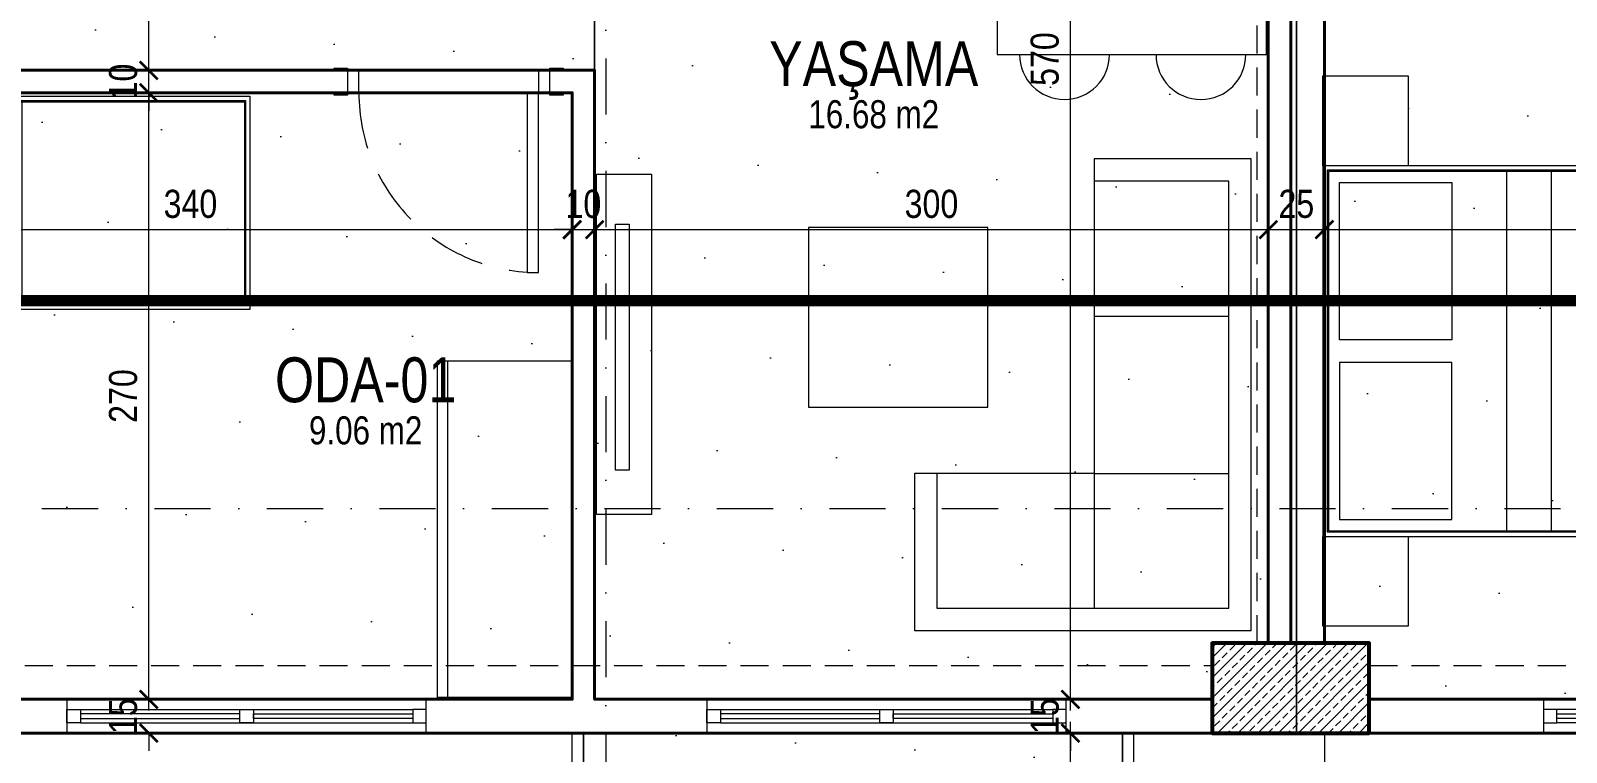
# Model space of a CAD drawing. Header units: centimetres. Extents: x 6300 to 11550, y 0 to 5300.
# Drawn here: x 9094 to 9778, y 1478 to 1799 of the extents above; entities that cross this region are included whole.
import ezdxf
from ezdxf.enums import TextEntityAlignment as Align
from ezdxf.xclip import XClip

# ---------------------------------------------------------------- set-up
doc = ezdxf.new("R2010")
doc.units = ezdxf.units.CM
doc.header["$LTSCALE"] = 100
doc.header["$XCLIPFRAME"] = 0
for name, pattern in [('D BLOK_AKS_NK$0$DASHDOT2', [0.5, 0.25, -0.125, 0, -0.125]), ('D BLOK_KESİT ÇİZGİSİ$0$DASHDOT', [1, 0.5, -0.25, 0, -0.25]), ('D BLOK_STA_NK$0$HIDDEN2', [0.1875, 0.125, -0.0625]), ('xref_2+1_A3_PLAN$0$HIDDEN', [0.375, 0.25, -0.125])]:
    doc.linetypes.add(name, pattern=pattern)
for name, color, linetype, lineweight in [('D BLOK_AKS_NK$0$MYD - AKS', 8, 'D BLOK_AKS_NK$0$DASHDOT2', 15), ('D BLOK_KESİT ÇİZGİSİ$0$MYD - TEXT-KESIT', 3, 'D BLOK_KESİT ÇİZGİSİ$0$DASHDOT', 18), ('D BLOK_STA_NK$0$MYD - B-H', 37, 'Continuous', 20), ('D BLOK_STA_NK$0$MYD - BA', 6, 'Continuous', 53), ('D BLOK_STA_NK$0$MYD - IZ-1', 8, 'D BLOK_STA_NK$0$HIDDEN2', 20), ('D BLOK_STA_NK$0$MYD - WIPEOUT', 241, 'Continuous', 0), ('D BLOK_ZK$0$MYD - DIM-IC', 10, 'Continuous', 20), ('xref_1+1_B_PLAN$0$MYD - CAM', 3, 'Continuous', 5), ('xref_1+1_B_PLAN$0$MYD - CAM-PER', 8, 'Continuous', 15), ('xref_1+1_B_PLAN$0$MYD - DUVAR', 4, 'Continuous', 40), ('xref_1+1_B_PLAN$0$SAA_TEFRİS', 254, 'Continuous', 5), ('xref_2+1_A3_PLAN$0$MYD - CAM', 3, 'Continuous', 5), ('xref_2+1_A3_PLAN$0$MYD - CAM-PER', 8, 'Continuous', 15), ('xref_2+1_A3_PLAN$0$MYD - DUVAR', 4, 'Continuous', 40), ('xref_2+1_A3_PLAN$0$MYD - GOR-ARKA', 8, 'Continuous', 9), ('xref_2+1_A3_PLAN$0$MYD - GOR-INCE', 5, 'Continuous', 15), ('xref_2+1_A3_PLAN$0$MYD - KAPI', 2, 'Continuous', 20), ('xref_2+1_A3_PLAN$0$SAA_TEFRİS', 252, 'Continuous', 5), ('xref_2+1_A3_PLAN$0$xref_2+1_A3_PLAN$0$MYD - DUVAR', 4, 'Continuous', 40), ('xref_2+1_A3_TEXT$0$MYD - TEXT', 7, 'Continuous', 20), ('xref_2+1_A3_TEXT$0$MYD - TEXT-M2', 1, 'Continuous', 20)]:
    doc.layers.add(name, color=color, linetype=linetype, lineweight=lineweight)
for name, color, linetype, lineweight, plot in [('xref_1+1_B_PLAN$0$MYD - ALAN-BRUT', 190, 'Continuous', 9, False), ('xref_1+1_B_TEXT$0$MYD - ALAN-BRUT', 190, 'Continuous', 9, False), ('xref_1+1_B_TEXT$0$MYD - ALAN-NET', 30, 'Continuous', 9, False), ('xref_2+1_A3_TEXT$0$MYD - ALAN-BRUT', 190, 'Continuous', 9, False), ('xref_2+1_A3_TEXT$0$MYD - ALAN-NET', 30, 'Continuous', 9, False)]:
    doc.layers.add(name, color=color, linetype=linetype, lineweight=lineweight, plot=plot)
doc.styles.add('D BLOK_KESİT ÇİZGİSİ$0$MYD_4.00mm', font='ARIALN.TTF', dxfattribs={"height": 40})
doc.styles.add('D BLOK_ZK$0$MYD_1.25mm', font='ARIALN.TTF', dxfattribs={"height": 12.5})
doc.styles.add('xref_2+1_A3_TEXT$0$0ZG_2.50mm_B', font='arial.ttf', dxfattribs={"width": 0.8, "height": 25})
doc.styles.add('xref_2+1_A3_TEXT$0$0ZG_4.00mm_B', font='arial.ttf', dxfattribs={"width": 0.8, "height": 40})
doc.styles.add('xref_2+1_A3_TEXT$0$Standard', font='arial.ttf')
doc.dimstyles.new('D BLOK_ZK$0$MYD_DIM050', dxfattribs={"dimscale": 0, "dimtxt": 12.5, "dimasz": 8, "dimexe": 5, "dimexo": 0, "dimgap": 5, "dimtad": 1, "dimdec": 1, "dimrnd": 0.5, "dimzin": 12, "dimdsep": 46, "dimtxsty": 'D BLOK_ZK$0$MYD_1.25mm', "dimblk": 'D BLOK_ZK$0$_ARCHTICK', "dimcen": 0.09, "dimdle": 5, "dimclrd": 256, "dimclre": 256, "dimclrt": 256, "dimadec": 0, "dimazin": 0, "dimtfac": 1, "dimtdec": 1, "dimtix": 1, "dimtofl": 0, "dimtmove": 2, "dimatfit": 1, "dimldrblk": 'D BLOK_ZK$0$_ARCHTICK', "dimfxl": 30, "dimfxlon": 1, "dimtolj": 1, "dimtzin": 0, "dimlwd": -1, "dimlwe": -1, "dimarcsym": 0})

# ---------------------------------------------------------------- blocks, each defined once
blk = doc.blocks.new('xref_1+1_B_TEXT')
at = {"layer": 'xref_1+1_B_TEXT$0$MYD - ALAN-NET'}
h = blk.add_hatch(dxfattribs=at)
h.set_pattern_fill('DOTS', color=1, scale=30, angle=60)
h.paths.add_polyline_path([(3442.28, 390.61), (3692.28, 390.61), (3692.28, 295.61), (3442.28, 295.61)])
h.paths.add_polyline_path([(3077.28, 330.61), (3097.28, 330.61), (3097.28, 305.61), (3412.28, 305.61), (3412.28, 420.61), (3432.28, 420.61), (3432.28, 600.61), (3357.28, 600.61), (3357.28, 675.61), (3247.28, 675.61), (3247.28, 615.61), (3077.28, 615.61)])
h.paths.add_polyline_path([(3442.28, 405.61), (3717.28, 405.61), (3717.28, 450.61), (3742.28, 450.61), (3742.28, 930.61), (3717.28, 930.61), (3717.28, 933.11), (3467.28, 933.11), (3467.28, 908.11), (3442.28, 908.11)])
h.paths.add_polyline_path([(3247.28, 875.61), (3412.28, 875.61), (3412.28, 860.61), (3432.28, 860.61), (3432.28, 790.61), (3442.28, 790.61), (3442.28, 685.61), (3247.28, 685.61)])
h.paths.add_polyline_path([(3137.28, 795.61), (3137.28, 875.61), (3237.28, 875.61), (3237.28, 625.61), (3077.28, 625.61), (3077.28, 795.61)])
h.paths.add_polyline_path([(3367.28, 679.86), (3432.28, 679.86), (3432.28, 610.61), (3367.28, 610.61)])
at = {"layer": 'xref_1+1_B_TEXT$0$MYD - ALAN-BRUT'}
blk.add_lwpolyline([(3697.28, 290.61), (3064.78, 290.61), (3064.78, 805.61), (3127.28, 805.61), (3127.28, 890.61), (3412.28, 890.61), (3412.28, 918.11), (3457.28, 918.11), (3457.28, 960.61), (3757.28, 960.61), (3757.28, 390.61), (3697.28, 390.61)], close=True, dxfattribs=at)
at = {"layer": 'xref_1+1_B_TEXT$0$MYD - ALAN-NET'}
blk.add_lwpolyline([(3077.28, 330.61), (3097.28, 330.61), (3097.28, 305.61), (3412.28, 305.61), (3412.28, 420.61), (3432.28, 420.61), (3432.28, 600.61), (3357.28, 600.61), (3357.28, 675.61), (3247.28, 675.61), (3247.28, 615.61), (3077.28, 615.61)], close=True, dxfattribs=at)
blk = doc.blocks.new('xref_1+1_B_PLAN$0$Pencere - 160x20')
at = {"layer": 'xref_1+1_B_PLAN$0$MYD - CAM'}
for points in [[(6, -10.5), (6, -4.5), (0, -4.5), (0, -10.5), (6, -10.5)], [(83, -10.5), (83, -4.5), (77, -4.5), (77, -10.5), (83, -10.5)], [(154, -10.5), (154, -4.5), (160, -4.5), (160, -10.5), (154, -10.5)]]:
    blk.add_lwpolyline(points, dxfattribs=at)
for points in [[(6, -8.5), (6, -6.5), (77, -6.5), (77, -8.5)], [(154, -8.5), (154, -6.5), (83, -6.5), (83, -8.5)]]:
    blk.add_lwpolyline(points, close=True, dxfattribs=at)
at = {"layer": 'xref_1+1_B_PLAN$0$MYD - CAM-PER'}
blk.add_lwpolyline([(0, 0), (160, 0), (160, -15), (0, -15)], close=True, dxfattribs=at)
for points in [[(6, -4.5), (154, -4.5)], [(6, -10.5), (154, -10.5)]]:
    blk.add_lwpolyline(points, dxfattribs=at)
blk = doc.blocks.new('xref_1+1_B_PLAN$0$yatak 160x200')
at = {"layer": 'xref_1+1_B_PLAN$0$SAA_TEFRİS', "elevation": 0}
for points in [[(72993.6, -55381.27), (72993.6, -55546.27), (73198.6, -55546.27), (73198.6, -55381.27)], [(72995.6, -55383.27), (72995.6, -55544.27), (73196.6, -55544.27), (73196.6, -55383.27)], [(72996.1, -55383.77), (72996.1, -55543.77), (73196.1, -55543.77), (73196.1, -55383.77)], [(73141.1, -55458.77), (73191.1, -55458.77), (73191.1, -55388.77), (73141.1, -55388.77)], [(73141.1, -55468.77), (73191.1, -55468.77), (73191.1, -55538.77), (73141.1, -55538.77)]]:
    blk.add_lwpolyline(points, close=True, dxfattribs=at)
for points in [[(73096.65, -55383.77), (73096.65, -55543.77)], [(73116.65, -55383.77), (73116.65, -55543.77)]]:
    blk.add_lwpolyline(points, dxfattribs=at)
blk = doc.blocks.new('xref_1+1_B_PLAN')
at = {"layer": 'xref_1+1_B_PLAN$0$MYD - ALAN-BRUT'}
blk.add_lwpolyline([(437.28, 946.29), (497.28, 946.29), (497.28, 1046.29), (1132.28, 1046.29), (1132.28, 446.29), (767.28, 446.29), (767.28, 363.79), (437.28, 363.79)], close=True, dxfattribs=at)
at = {"layer": 'xref_1+1_B_PLAN$0$MYD - DUVAR'}
for points in [[(1132.28, 446.29), (767.28, 446.29), (767.28, 363.79), (437.28, 363.79), (437.28, 946.29), (752.28, 946.29), (752.28, 1046.29), (1132.28, 1046.29)], [(947.28, 721.29), (1117.28, 721.29), (1117.28, 1031.29), (762.28, 1031.29), (762.28, 736.29), (837.28, 736.29), (837.28, 661.29), (947.28, 661.29)]]:
    blk.add_lwpolyline(points, close=True, dxfattribs=at)
at = {"layer": 'xref_1+1_B_PLAN$0$SAA_TEFRİS'}
for points in [[(1118.03, 998.79), (1118.03, 958.79), (1080.03, 958.79), (1080.03, 998.79)], [(1118.03, 793.79), (1118.03, 753.79), (1080.03, 753.79), (1080.03, 793.79)]]:
    blk.add_lwpolyline(points, close=True, dxfattribs=at)
at = {"layer": 'xref_1+1_B_PLAN$0$MYD - CAM', "xscale": -1, "rotation": 180}
blk.add_blockref('xref_1+1_B_PLAN$0$Pencere - 160x20', (859.78, 1031.29), dxfattribs=at)
at = {"layer": 'xref_1+1_B_PLAN$0$SAA_TEFRİS'}
blk.add_blockref('xref_1+1_B_PLAN$0$yatak 160x200', (-72080.56, 56340.06, 0), dxfattribs=at)
blk = doc.blocks.new('xref_2+1_A3_TEXT$0$TAG_MAHAL_01')
at = {"style": 'xref_2+1_A3_TEXT$0$Standard', "width": 0.65, "flags": 1}
blk.add_attdef('M2', text='', height=20, dxfattribs=at).set_placement((0, 0), align=Align.MIDDLE_RIGHT)
at = {"layer": 'xref_2+1_A3_TEXT$0$MYD - TEXT', "style": 'xref_2+1_A3_TEXT$0$0ZG_4.00mm_B', "width": 0.8}
blk.add_attdef('MAHAL_ADI', text='', height=40, dxfattribs=at).set_placement((0, -32.5), align=Align.MIDDLE_CENTER)
at = {"layer": 'xref_2+1_A3_TEXT$0$MYD - TEXT-M2', "style": 'xref_2+1_A3_TEXT$0$0ZG_2.50mm_B', "width": 0.8}
blk.add_attdef('MAHAL_M2', text='', height=25, dxfattribs=at).set_placement((0, -77.5), align=Align.MIDDLE_CENTER)
blk = doc.blocks.new('xref_2+1_A3_TEXT')
at = {"layer": 'xref_2+1_A3_TEXT$0$MYD - ALAN-NET'}
h = blk.add_hatch(dxfattribs=at)
h.set_pattern_fill('DOTS', color=1, scale=30, angle=60)
h.paths.add_polyline_path([(258.31, 1034.29), (473.31, 1034.29), (473.31, 854.29), (533.31, 854.29), (533.31, 494.29), (513.31, 494.29), (513.31, 464.29), (258.31, 464.29)])
h.paths.add_polyline_path([(753.31, 1009.29), (718.31, 1009.29), (718.31, 1034.29), (578.31, 1034.29), (578.31, 954.29), (483.31, 954.29), (483.31, 864.29), (753.31, 864.29)])
h.paths.add_polyline_path([(768.31, 1009.29), (803.31, 1009.29), (803.31, 1034.29), (893.31, 1034.29), (893.31, 854.29), (768.31, 854.29)])
h.paths.add_polyline_path([(893.31, 1034.29), (924.06, 1034.29), (924.06, 955.04), (932.56, 955.04), (932.56, 1034.29), (1148.31, 1034.29), (1148.31, 974.29), (1173.31, 974.29), (1173.31, 964.29), (1193.31, 964.29), (1193.31, 489.29), (1168.31, 489.29), (1168.31, 464.29), (893.31, 464.29)])
h.paths.add_polyline_path([(543.31, 854.29), (893.31, 854.29), (893.31, 744.29), (543.31, 744.29)])
h.paths.add_polyline_path([(543.31, 734.29), (543.31, 494.29), (583.31, 494.29), (583.31, 464.29), (883.31, 464.29), (883.31, 734.29)])
h.paths.add_polyline_path([(888.31, 449.29), (1128.31, 449.29), (1128.31, 374.29), (888.31, 374.29)])
at = {"layer": 'xref_2+1_A3_TEXT$0$MYD - ALAN-BRUT'}
blk.add_lwpolyline([(243.31, 1049.29), (483.31, 1049.29), (483.31, 964.29), (533.31, 964.29), (533.31, 1049.29), (728.31, 1049.29), (728.31, 1019.29), (793.31, 1019.29), (793.31, 1049.29), (1158.31, 1049.29), (1158.31, 984.29), (1205.81, 984.29), (1205.81, 449.29), (1133.31, 449.29), (1133.31, 369.29), (883.31, 369.29), (883.31, 449.29), (243.31, 449.29)], close=True, dxfattribs=at)
at = {"layer": 'xref_2+1_A3_TEXT$0$MYD - ALAN-NET'}
for points in [[(893.31, 1034.29), (924.06, 1034.29), (924.06, 955.04), (932.56, 955.04), (932.56, 1034.29), (1148.31, 1034.29), (1148.31, 974.29), (1173.31, 974.29), (1173.31, 964.29), (1193.31, 964.29), (1193.31, 489.29), (1168.31, 489.29), (1168.31, 464.29), (893.31, 464.29)], [(543.31, 854.29), (893.31, 854.29), (893.31, 744.29), (543.31, 744.29)], [(543.31, 734.29), (543.31, 494.29), (583.31, 494.29), (583.31, 464.29), (883.31, 464.29), (883.31, 734.29)], [(888.31, 449.29), (1128.31, 449.29), (1128.31, 374.29), (888.31, 374.29)]]:
    blk.add_lwpolyline(points, close=True, dxfattribs=at)
ref = blk.add_blockref('xref_2+1_A3_TEXT$0$TAG_MAHAL_01', (1017.6, 763.49), dxfattribs=dict(xscale=0.5, yscale=0.5, zscale=0.5))
ref.add_attrib('MAHAL_ADI', 'YAŞAMA', dxfattribs={"layer": 'xref_2+1_A3_TEXT$0$MYD - TEXT', "height": 20, "style": 'xref_2+1_A3_TEXT$0$0ZG_4.00mm_B', "width": 0.8}).set_placement((1017.6, 747.24), align=Align.MIDDLE_CENTER)
ref.add_attrib('MAHAL_M2', '16.68 m2', dxfattribs={"layer": 'xref_2+1_A3_TEXT$0$MYD - TEXT-M2', "height": 12.5, "style": 'xref_2+1_A3_TEXT$0$0ZG_2.50mm_B', "width": 0.8}).set_placement((1017.6, 724.74), align=Align.MIDDLE_CENTER)
ref = blk.add_blockref('xref_2+1_A3_TEXT$0$TAG_MAHAL_01', (791.32, 622.76), dxfattribs=dict(xscale=0.5, yscale=0.5, zscale=0.5))
ref.add_attrib('MAHAL_ADI', 'ODA-01', dxfattribs={"layer": 'xref_2+1_A3_TEXT$0$MYD - TEXT', "height": 20, "style": 'xref_2+1_A3_TEXT$0$0ZG_4.00mm_B', "width": 0.8}).set_placement((791.32, 606.51), align=Align.MIDDLE_CENTER)
ref.add_attrib('MAHAL_M2', '9.06 m2', dxfattribs={"layer": 'xref_2+1_A3_TEXT$0$MYD - TEXT-M2', "height": 12.5, "style": 'xref_2+1_A3_TEXT$0$0ZG_2.50mm_B', "width": 0.8}).set_placement((791.32, 584.01), align=Align.MIDDLE_CENTER)
blk = doc.blocks.new('xref_2+1_A3_PLAN$0$KAPI - 090')
at = {"layer": 'xref_2+1_A3_PLAN$0$MYD - KAPI', "ltscale": 2}
for points in [[(10, 80), (5, 80), (5, 0), (10, 0), (10, 80)], [(0, 0), (5, 0)], [(85, 0), (90, 0)]]:
    blk.add_lwpolyline(points, dxfattribs=at)
at = {"layer": 'xref_2+1_A3_PLAN$0$MYD - KAPI', "linetype": 'xref_2+1_A3_PLAN$0$HIDDEN'}
blk.add_lwpolyline([(85, 0, 0.396012), (10, 79.84)], format="xyb", dxfattribs=at)
blk = doc.blocks.new('*U478')
at = {"layer": 'xref_2+1_A3_PLAN$0$MYD - GOR-ARKA'}
blk.add_lwpolyline([(5, 0), (-75, 0), (-75, -10), (5, -10)], close=True, dxfattribs=at)
at = {"layer": 'xref_2+1_A3_PLAN$0$MYD - KAPI'}
for points in [[(-80, -11), (-80, 1), (-86, 1), (-86, 0), (-75, 0), (-75, -10), (-86, -10), (-86, -11)], [(5, -10), (5, 0), (16, 0), (16, 1), (16, 1), (10, 1), (10, -11), (16, -11), (16, -10)]]:
    blk.add_lwpolyline(points, close=True, dxfattribs=at)
at = {"layer": 'xref_2+1_A3_PLAN$0$MYD - KAPI', "xscale": -1, "rotation": 1.636399016291535e-07}
blk.add_blockref('xref_2+1_A3_PLAN$0$KAPI - 090', (10, 0), dxfattribs=at)
blk = doc.blocks.new('xref_2+1_A3_PLAN$0$Pencere - 160x20')
at = {"layer": 'xref_2+1_A3_PLAN$0$MYD - CAM'}
for points in [[(6, -10.5), (6, -4.5), (0, -4.5), (0, -10.5), (6, -10.5)], [(83, -10.5), (83, -4.5), (77, -4.5), (77, -10.5), (83, -10.5)], [(154, -10.5), (154, -4.5), (160, -4.5), (160, -10.5), (154, -10.5)]]:
    blk.add_lwpolyline(points, dxfattribs=at)
for points in [[(6, -8.5), (6, -6.5), (77, -6.5), (77, -8.5)], [(154, -8.5), (154, -6.5), (83, -6.5), (83, -8.5)]]:
    blk.add_lwpolyline(points, close=True, dxfattribs=at)
at = {"layer": 'xref_2+1_A3_PLAN$0$MYD - CAM-PER'}
blk.add_lwpolyline([(0, 0), (160, 0), (160, -15), (0, -15)], close=True, dxfattribs=at)
for points in [[(6, -4.5), (154, -4.5)], [(6, -10.5), (154, -10.5)]]:
    blk.add_lwpolyline(points, dxfattribs=at)
blk = doc.blocks.new('xref_2+1_A3_PLAN$0$YATAK_90X190')
at = {"layer": 'xref_2+1_A3_PLAN$0$SAA_TEFRİS', "elevation": 0}
for points in [[(72351.6, -55465.77), (72446.6, -55465.77), (72446.6, -55270.77), (72351.6, -55270.77)], [(72353.6, -55463.77), (72444.6, -55463.77), (72444.6, -55272.77), (72353.6, -55272.77)], [(72354.1, -55463.27), (72444.1, -55463.27), (72444.1, -55273.27), (72354.1, -55273.27)], [(72364.1, -55451.77), (72434.1, -55451.77), (72434.1, -55401.77), (72364.1, -55401.77)]]:
    blk.add_lwpolyline(points, close=True, dxfattribs=at)
for points in [[(72354.1, -55372.27), (72444.1, -55372.27)], [(72354.1, -55392.27), (72444.1, -55392.27)]]:
    blk.add_lwpolyline(points, dxfattribs=at)
blk = doc.blocks.new('xref_2+1_A3_PLAN')
at = {"layer": 'xref_2+1_A3_PLAN$0$MYD - DUVAR'}
for points in [[(728.31, 1049.29), (243.31, 1049.29), (243.31, 449.29), (1218.31, 449.29), (1218.31, 1049.29), (793.31, 1049.29), (793.31, 1019.29), (728.31, 1019.29)], [(543.31, 464.29), (883.31, 464.29), (883.31, 734.29), (543.31, 734.29)]]:
    blk.add_lwpolyline(points, close=True, dxfattribs=at)
at = {"layer": 'xref_2+1_A3_PLAN$0$MYD - GOR-INCE'}
blk.add_lwpolyline([(1133.31, 369.29), (883.31, 369.29), (883.31, 449.29), (888.31, 449.29), (888.31, 374.29), (1128.31, 374.29), (1128.31, 449.29), (1133.31, 449.29)], close=True, dxfattribs=at)
at = {"layer": 'xref_2+1_A3_PLAN$0$SAA_TEFRİS'}
for p, q in [((1115.73, 634.88), (1175.73, 634.88)), ((1115.73, 564.88), (1175.73, 564.88)), ((1115.73, 564.88), (1115.73, 504.88))]:
    blk.add_line(p, q, dxfattribs=at)
for points in [[(1072.56, 821.29), (1072.56, 751.29), (1192.56, 751.29), (1192.56, 821.29)], [(894.06, 697.99), (918.61, 697.99), (918.61, 546.56), (894.06, 546.56)], [(908.61, 566.32), (902.65, 566.32), (902.65, 675.75), (908.61, 675.75)], [(1068.47, 674.3), (988.47, 674.3), (988.47, 594.3), (1068.47, 594.3)], [(883.31, 465.04), (823.31, 465.04), (823.31, 615.04), (883.31, 615.04)], [(823.31, 615.04), (827.79, 615.04), (827.79, 465.04), (823.31, 465.04)]]:
    blk.add_lwpolyline(points, close=True, dxfattribs=at)
for points in [[(1035.73, 494.88), (1185.73, 494.88), (1185.73, 704.88), (1115.73, 704.88), (1115.73, 564.88), (1035.73, 564.88), (1035.73, 494.88)], [(1045.73, 564.88), (1045.73, 504.88), (1175.73, 504.88), (1175.73, 694.88), (1115.73, 694.88)]]:
    blk.add_lwpolyline(points, dxfattribs=at)
for centre in [(1102.56, 751.29), (1163.31, 751.29)]:
    blk.add_arc(centre, 20, 180, 0, dxfattribs=at)
at = {"layer": 'xref_2+1_A3_PLAN$0$xref_2+1_A3_PLAN$0$MYD - DUVAR'}
blk.add_lwpolyline([(924.06, 1034.29), (924.06, 955.04), (932.56, 955.04), (932.56, 1034.29), (1148.31, 1034.29), (1148.31, 974.29), (1193.31, 974.29), (1193.31, 464.29), (893.31, 464.29), (893.31, 744.29), (543.31, 744.29), (543.31, 854.29), (768.31, 854.29), (768.31, 1009.29), (803.31, 1009.29), (803.31, 1034.29), (924.06, 1034.29)], dxfattribs=at)
at = {"layer": 'xref_2+1_A3_PLAN$0$MYD - CAM', "xscale": -1, "rotation": 180}
for p in [(658.31, 449.29), (943.31, 449.29)]:
    blk.add_blockref('xref_2+1_A3_PLAN$0$Pencere - 160x20', p, dxfattribs=at)
at = {"layer": 'xref_2+1_A3_PLAN$0$MYD - KAPI', "xscale": -1, "rotation": 180}
blk.add_blockref('*U478', (863.31, 734.29), dxfattribs=at)
at = {"layer": 'xref_2+1_A3_PLAN$0$SAA_TEFRİS', "xscale": -1, "rotation": 269.9999999999998}
blk.add_blockref('xref_2+1_A3_PLAN$0$YATAK_90X190', (56010.58, -71713.8, 0), dxfattribs=at)
blk = doc.blocks.new('D BLOK_STA_NK')
blk.add_wipeout([(3390.11, 1526.42), (3320.11, 1526.42), (3320.11, 1486.42), (3390.11, 1486.42)]).dxf.layer = 'D BLOK_STA_NK$0$MYD - WIPEOUT'
at = {"layer": 'D BLOK_STA_NK$0$MYD - B-H'}
h = blk.add_hatch(dxfattribs=at)
h.set_pattern_fill('ANSI33', color=256)
h.paths.add_polyline_path([(3390.11, 1486.42), (3390.11, 1526.42), (3320.11, 1526.42), (3320.11, 1486.42)])
at = {"layer": 'D BLOK_STA_NK$0$MYD - BA'}
blk.add_lwpolyline([(3390.11, 1486.42), (3390.11, 1526.42), (3320.11, 1526.42), (3320.11, 1486.42)], close=True, dxfattribs=at)
at = {"layer": 'D BLOK_STA_NK$0$MYD - IZ-1', "color": 215, "true_color": 0xa953a0}
for points in [[(3340.11, 1526.42), (3340.11, 2001.42), (3370.11, 2001.42), (3370.11, 1526.42)], [(2735.11, 1516.42), (3320.11, 1516.42), (3320.11, 1486.42), (2735.11, 1486.42)], [(3390.11, 1516.42), (3705.11, 1516.42), (3705.11, 1486.42), (3390.11, 1486.42)]]:
    blk.add_lwpolyline(points, close=True, dxfattribs=at)
blk = doc.blocks.new('D BLOK_AKS_NK')
at = {"layer": 'D BLOK_AKS_NK$0$MYD - AKS'}
for points in [[(3050.11, 3540.24), (3050.11, 942.88)], [(3370.11, 3540.24), (3370.11, 942.88)], [(193.78, 1586.42), (4534.65, 1586.42)], [(193.78, 1486.42), (4534.65, 1486.42)]]:
    blk.add_lwpolyline(points, dxfattribs=at)
blk = doc.blocks.new('*U561')
at = {"layer": 'D BLOK_KESİT ÇİZGİSİ$0$MYD - TEXT-KESIT', "ltscale": 0.4, "const_width": 5}
blk.add_lwpolyline([(0, -4339.09), (0, -4249.09), (70, -4179.24), (0, -4109.09), (0, -330), (70, -260), (0, -190), (0, -100)], dxfattribs=at)
at = {"layer": 'D BLOK_KESİT ÇİZGİSİ$0$MYD - TEXT-KESIT', "color": 3, "style": 'D BLOK_KESİT ÇİZGİSİ$0$MYD_4.00mm'}
for tag, p in [('KESIT_ADI', (0, -50)), ('KESIT_ADI2', (0, -4389.09))]:
    blk.add_attdef(tag, text='', height=40, dxfattribs=at).set_placement(p, align=Align.MIDDLE_CENTER)
blk = doc.blocks.new('D BLOK_KESİT ÇİZGİSİ')
at = {"rotation": 90}
blk.add_blockref('*U561', (127.37, 1678.85), dxfattribs=at)
blk = doc.blocks.new('D BLOK_ZK$0$_ARCHTICK')
at = {"color": 0, "linetype": 'ByBlock', "const_width": 0.15}
blk.add_lwpolyline([(-0.5, -0.5), (0.5, 0.5)], dxfattribs=at)
blk = doc.blocks.new('*D211')
at = {"layer": 'D BLOK_ZK$0$MYD - DIM-IC', "transparency": 16777216}
for p, q in [((2846.53, 1501.42), (2846.53, 1509.42)), ((2846.53, 1501.42), (2841.53, 1501.42)), ((2846.53, 1486.42), (2841.53, 1486.42)), ((2846.53, 1486.42), (2846.53, 1478.42))]:
    blk.add_line(p, q, dxfattribs=at)
at = {"layer": 'Defpoints', "color": 0, "transparency": 16777216}
for p in [(2846.53, 1501.42), (2846.53, 1501.42), (2846.53, 1486.42)]:
    blk.add_point(p, dxfattribs=at)
at = {"layer": 'D BLOK_ZK$0$MYD - DIM-IC', "transparency": 16777216, "xscale": 8, "yscale": 8, "zscale": 8}
for p, rotation in [((2846.53, 1501.42), 270), ((2846.53, 1486.42), 90)]:
    blk.add_blockref('D BLOK_ZK$0$_ARCHTICK', p, dxfattribs=dict(at, rotation=rotation))
at = {"layer": 'D BLOK_ZK$0$MYD - DIM-IC', "transparency": 16777216, "insert": (2835.15, 1493.92), "char_height": 12.5, "attachment_point": 5, "rotation": 90, "style": 'D BLOK_ZK$0$MYD_1.25mm'}
blk.add_mtext('\\A1;15', dxfattribs=at)
blk = doc.blocks.new('*D212')
at = {"layer": 'D BLOK_ZK$0$MYD - DIM-IC', "transparency": 16777216}
for p, q in [((2846.53, 1496.42), (2846.53, 1776.42)), ((2846.53, 1771.42), (2851.53, 1771.42)), ((2846.53, 1501.42), (2851.53, 1501.42))]:
    blk.add_line(p, q, dxfattribs=at)
at = {"layer": 'Defpoints', "color": 0, "transparency": 16777216}
for p in [(2846.53, 1771.42), (2846.53, 1771.42), (2846.53, 1501.42)]:
    blk.add_point(p, dxfattribs=at)
at = {"layer": 'D BLOK_ZK$0$MYD - DIM-IC', "transparency": 16777216, "xscale": 8, "yscale": 8, "zscale": 8}
for p, rotation in [((2846.53, 1771.42), 90), ((2846.53, 1501.42), 270)]:
    blk.add_blockref('D BLOK_ZK$0$_ARCHTICK', p, dxfattribs=dict(at, rotation=rotation))
at = {"layer": 'D BLOK_ZK$0$MYD - DIM-IC', "transparency": 16777216, "insert": (2835.15, 1636.42), "char_height": 12.5, "attachment_point": 5, "rotation": 90, "style": 'D BLOK_ZK$0$MYD_1.25mm'}
blk.add_mtext('\\A1;270', dxfattribs=at)
blk = doc.blocks.new('*D213')
at = {"layer": 'D BLOK_ZK$0$MYD - DIM-IC', "transparency": 16777216}
for p, q in [((2846.53, 1781.42), (2846.53, 1789.42)), ((2846.53, 1781.42), (2851.53, 1781.42)), ((2846.53, 1771.42), (2851.53, 1771.42)), ((2846.53, 1771.42), (2846.53, 1763.42))]:
    blk.add_line(p, q, dxfattribs=at)
at = {"layer": 'Defpoints', "color": 0, "transparency": 16777216}
for p in [(2846.53, 1781.42), (2846.53, 1781.42), (2846.53, 1771.42)]:
    blk.add_point(p, dxfattribs=at)
at = {"layer": 'D BLOK_ZK$0$MYD - DIM-IC', "transparency": 16777216, "xscale": 8, "yscale": 8, "zscale": 8}
for p, rotation in [((2846.53, 1781.42), 270), ((2846.53, 1771.42), 90)]:
    blk.add_blockref('D BLOK_ZK$0$_ARCHTICK', p, dxfattribs=dict(at, rotation=rotation))
at = {"layer": 'D BLOK_ZK$0$MYD - DIM-IC', "transparency": 16777216, "insert": (2835.15, 1776.42), "char_height": 12.5, "attachment_point": 5, "rotation": 90, "style": 'D BLOK_ZK$0$MYD_1.25mm'}
blk.add_mtext('\\A1;10', dxfattribs=at)
blk = doc.blocks.new('*D214')
at = {"layer": 'D BLOK_ZK$0$MYD - DIM-IC', "transparency": 16777216}
for p, q in [((2846.53, 1776.42), (2846.53, 1896.42)), ((2846.53, 1891.42), (2851.53, 1891.42)), ((2846.53, 1781.42), (2851.53, 1781.42))]:
    blk.add_line(p, q, dxfattribs=at)
at = {"layer": 'Defpoints', "color": 0, "transparency": 16777216}
for p in [(2846.53, 1891.42), (2846.53, 1891.42), (2846.53, 1781.42)]:
    blk.add_point(p, dxfattribs=at)
at = {"layer": 'D BLOK_ZK$0$MYD - DIM-IC', "transparency": 16777216, "xscale": 8, "yscale": 8, "zscale": 8}
for p, rotation in [((2846.53, 1891.42), 90), ((2846.53, 1781.42), 270)]:
    blk.add_blockref('D BLOK_ZK$0$_ARCHTICK', p, dxfattribs=dict(at, rotation=rotation))
at = {"layer": 'D BLOK_ZK$0$MYD - DIM-IC', "transparency": 16777216, "insert": (2835.15, 1836.42), "char_height": 12.5, "attachment_point": 5, "rotation": 90, "style": 'D BLOK_ZK$0$MYD_1.25mm'}
blk.add_mtext('\\A1;110', dxfattribs=at)
blk = doc.blocks.new('*D225')
at = {"layer": 'D BLOK_ZK$0$MYD - DIM-IC', "transparency": 16777216}
for p, q in [((3256.98, 1406.42), (3256.98, 1491.42)), ((3256.98, 1486.42), (3261.98, 1486.42)), ((3256.98, 1411.42), (3261.98, 1411.42))]:
    blk.add_line(p, q, dxfattribs=at)
at = {"layer": 'Defpoints', "color": 0, "transparency": 16777216}
for p in [(3256.98, 1486.42), (3256.98, 1486.42), (3256.98, 1411.42)]:
    blk.add_point(p, dxfattribs=at)
at = {"layer": 'D BLOK_ZK$0$MYD - DIM-IC', "transparency": 16777216, "xscale": 8, "yscale": 8, "zscale": 8}
for p, rotation in [((3256.98, 1486.42), 90), ((3256.98, 1411.42), 270)]:
    blk.add_blockref('D BLOK_ZK$0$_ARCHTICK', p, dxfattribs=dict(at, rotation=rotation))
at = {"layer": 'D BLOK_ZK$0$MYD - DIM-IC', "transparency": 16777216, "insert": (3245.63, 1448.92), "char_height": 12.5, "attachment_point": 5, "rotation": 90, "style": 'D BLOK_ZK$0$MYD_1.25mm'}
blk.add_mtext('\\A1;75', dxfattribs=at)
blk = doc.blocks.new('*D226')
at = {"layer": 'D BLOK_ZK$0$MYD - DIM-IC', "transparency": 16777216}
for p, q in [((3256.98, 1501.42), (3256.98, 1509.42)), ((3255.11, 1501.42), (3261.98, 1501.42)), ((3256.98, 1486.42), (3261.98, 1486.42)), ((3256.98, 1486.42), (3256.98, 1478.42))]:
    blk.add_line(p, q, dxfattribs=at)
at = {"layer": 'Defpoints', "color": 0, "transparency": 16777216}
for p in [(3255.11, 1501.42), (3256.98, 1501.42), (3256.98, 1486.42)]:
    blk.add_point(p, dxfattribs=at)
at = {"layer": 'D BLOK_ZK$0$MYD - DIM-IC', "transparency": 16777216, "xscale": 8, "yscale": 8, "zscale": 8}
for p, rotation in [((3256.98, 1501.42), 270), ((3256.98, 1486.42), 90)]:
    blk.add_blockref('D BLOK_ZK$0$_ARCHTICK', p, dxfattribs=dict(at, rotation=rotation))
at = {"layer": 'D BLOK_ZK$0$MYD - DIM-IC', "transparency": 16777216, "insert": (3245.6, 1493.92), "char_height": 12.5, "attachment_point": 5, "rotation": 90, "style": 'D BLOK_ZK$0$MYD_1.25mm'}
blk.add_mtext('\\A1;15', dxfattribs=at)
blk = doc.blocks.new('*D227')
at = {"layer": 'D BLOK_ZK$0$MYD - DIM-IC', "transparency": 16777216}
for p, q in [((3256.98, 1496.42), (3256.98, 2076.42)), ((3255.11, 2071.42), (3261.98, 2071.42)), ((3255.11, 1501.42), (3261.98, 1501.42))]:
    blk.add_line(p, q, dxfattribs=at)
at = {"layer": 'Defpoints', "color": 0, "transparency": 16777216}
for p in [(3255.11, 2071.42), (3256.98, 2071.42), (3255.11, 1501.42)]:
    blk.add_point(p, dxfattribs=at)
at = {"layer": 'D BLOK_ZK$0$MYD - DIM-IC', "transparency": 16777216, "xscale": 8, "yscale": 8, "zscale": 8}
for p, rotation in [((3256.98, 2071.42), 90), ((3256.98, 1501.42), 270)]:
    blk.add_blockref('D BLOK_ZK$0$_ARCHTICK', p, dxfattribs=dict(at, rotation=rotation))
at = {"layer": 'D BLOK_ZK$0$MYD - DIM-IC', "transparency": 16777216, "insert": (3245.6, 1786.42), "char_height": 12.5, "attachment_point": 5, "rotation": 90, "style": 'D BLOK_ZK$0$MYD_1.25mm'}
blk.add_mtext('\\A1;570', dxfattribs=at)
blk = doc.blocks.new('*D266')
at = {"layer": 'D BLOK_ZK$0$MYD - DIM-IC', "transparency": 16777216}
for p, q in [((2690.11, 1710.5), (3040.11, 1710.5)), ((2695.11, 1710.5), (2695.11, 1715.5)), ((3035.11, 1710.5), (3035.11, 1715.5))]:
    blk.add_line(p, q, dxfattribs=at)
at = {"layer": 'Defpoints', "color": 0, "transparency": 16777216}
for p in [(2695.11, 1710.5), (3035.11, 1710.5), (3035.11, 1710.5)]:
    blk.add_point(p, dxfattribs=at)
at = {"layer": 'D BLOK_ZK$0$MYD - DIM-IC', "transparency": 16777216, "xscale": 8, "yscale": 8, "zscale": 8, "rotation": 180}
blk.add_blockref('D BLOK_ZK$0$_ARCHTICK', (2695.11, 1710.5), dxfattribs=at)
at = {"layer": 'D BLOK_ZK$0$MYD - DIM-IC', "transparency": 16777216, "xscale": 8, "yscale": 8, "zscale": 8}
blk.add_blockref('D BLOK_ZK$0$_ARCHTICK', (3035.11, 1710.5), dxfattribs=at)
at = {"layer": 'D BLOK_ZK$0$MYD - DIM-IC', "transparency": 16777216, "insert": (2865.11, 1721.89), "char_height": 12.5, "attachment_point": 5, "style": 'D BLOK_ZK$0$MYD_1.25mm'}
blk.add_mtext('\\A1;340', dxfattribs=at)
blk = doc.blocks.new('*D267')
at = {"layer": 'D BLOK_ZK$0$MYD - DIM-IC', "transparency": 16777216}
for p, q in [((3035.11, 1710.5), (3027.11, 1710.5)), ((3035.11, 1710.5), (3035.11, 1715.5)), ((3045.11, 1710.5), (3045.11, 1715.5)), ((3045.11, 1710.5), (3053.11, 1710.5))]:
    blk.add_line(p, q, dxfattribs=at)
at = {"layer": 'Defpoints', "color": 0, "transparency": 16777216}
for p in [(3035.11, 1710.5), (3045.11, 1710.5), (3045.11, 1710.5)]:
    blk.add_point(p, dxfattribs=at)
at = {"layer": 'D BLOK_ZK$0$MYD - DIM-IC', "transparency": 16777216, "xscale": 8, "yscale": 8, "zscale": 8}
blk.add_blockref('D BLOK_ZK$0$_ARCHTICK', (3035.11, 1710.5), dxfattribs=at)
at = {"layer": 'D BLOK_ZK$0$MYD - DIM-IC', "transparency": 16777216, "xscale": 8, "yscale": 8, "zscale": 8, "rotation": 180}
blk.add_blockref('D BLOK_ZK$0$_ARCHTICK', (3045.11, 1710.5), dxfattribs=at)
at = {"layer": 'D BLOK_ZK$0$MYD - DIM-IC', "transparency": 16777216, "insert": (3040.11, 1721.89), "char_height": 12.5, "attachment_point": 5, "style": 'D BLOK_ZK$0$MYD_1.25mm'}
blk.add_mtext('\\A1;10', dxfattribs=at)
blk = doc.blocks.new('*D268')
at = {"layer": 'D BLOK_ZK$0$MYD - DIM-IC', "transparency": 16777216}
for p, q in [((3040.11, 1710.5), (3350.11, 1710.5)), ((3045.11, 1710.5), (3045.11, 1715.5)), ((3345.11, 1710.5), (3345.11, 1715.5))]:
    blk.add_line(p, q, dxfattribs=at)
at = {"layer": 'Defpoints', "color": 0, "transparency": 16777216}
for p in [(3045.11, 1710.5), (3345.11, 1710.5), (3345.11, 1710.5)]:
    blk.add_point(p, dxfattribs=at)
at = {"layer": 'D BLOK_ZK$0$MYD - DIM-IC', "transparency": 16777216, "xscale": 8, "yscale": 8, "zscale": 8, "rotation": 180}
blk.add_blockref('D BLOK_ZK$0$_ARCHTICK', (3045.11, 1710.5), dxfattribs=at)
at = {"layer": 'D BLOK_ZK$0$MYD - DIM-IC', "transparency": 16777216, "xscale": 8, "yscale": 8, "zscale": 8}
blk.add_blockref('D BLOK_ZK$0$_ARCHTICK', (3345.11, 1710.5), dxfattribs=at)
at = {"layer": 'D BLOK_ZK$0$MYD - DIM-IC', "transparency": 16777216, "insert": (3195.11, 1721.89), "char_height": 12.5, "attachment_point": 5, "style": 'D BLOK_ZK$0$MYD_1.25mm'}
blk.add_mtext('\\A1;300', dxfattribs=at)
blk = doc.blocks.new('*D269')
at = {"layer": 'D BLOK_ZK$0$MYD - DIM-IC', "transparency": 16777216}
for p, q in [((3340.11, 1710.5), (3375.11, 1710.5)), ((3345.11, 1710.5), (3345.11, 1715.5)), ((3370.11, 1710.5), (3370.11, 1715.5))]:
    blk.add_line(p, q, dxfattribs=at)
at = {"layer": 'Defpoints', "color": 0, "transparency": 16777216}
for p in [(3345.11, 1710.5), (3370.11, 1710.5), (3370.11, 1710.5)]:
    blk.add_point(p, dxfattribs=at)
at = {"layer": 'D BLOK_ZK$0$MYD - DIM-IC', "transparency": 16777216, "xscale": 8, "yscale": 8, "zscale": 8, "rotation": 180}
blk.add_blockref('D BLOK_ZK$0$_ARCHTICK', (3345.11, 1710.5), dxfattribs=at)
at = {"layer": 'D BLOK_ZK$0$MYD - DIM-IC', "transparency": 16777216, "xscale": 8, "yscale": 8, "zscale": 8}
blk.add_blockref('D BLOK_ZK$0$_ARCHTICK', (3370.11, 1710.5), dxfattribs=at)
at = {"layer": 'D BLOK_ZK$0$MYD - DIM-IC', "transparency": 16777216, "insert": (3357.61, 1721.89), "char_height": 12.5, "attachment_point": 5, "style": 'D BLOK_ZK$0$MYD_1.25mm'}
blk.add_mtext('\\A1;25', dxfattribs=at)
blk = doc.blocks.new('*D270')
at = {"layer": 'D BLOK_ZK$0$MYD - DIM-IC', "transparency": 16777216}
for p, q in [((3365.11, 1710.5), (3730.11, 1710.5)), ((3370.11, 1710.5), (3370.11, 1715.5)), ((3725.11, 1710.5), (3725.11, 1715.5))]:
    blk.add_line(p, q, dxfattribs=at)
at = {"layer": 'Defpoints', "color": 0, "transparency": 16777216}
for p in [(3370.11, 1710.5), (3725.11, 1710.5), (3725.11, 1710.5)]:
    blk.add_point(p, dxfattribs=at)
at = {"layer": 'D BLOK_ZK$0$MYD - DIM-IC', "transparency": 16777216, "xscale": 8, "yscale": 8, "zscale": 8, "rotation": 180}
blk.add_blockref('D BLOK_ZK$0$_ARCHTICK', (3370.11, 1710.5), dxfattribs=at)
at = {"layer": 'D BLOK_ZK$0$MYD - DIM-IC', "transparency": 16777216, "xscale": 8, "yscale": 8, "zscale": 8}
blk.add_blockref('D BLOK_ZK$0$_ARCHTICK', (3725.11, 1710.5), dxfattribs=at)
at = {"layer": 'D BLOK_ZK$0$MYD - DIM-IC', "transparency": 16777216, "insert": (3547.61, 1721.89), "char_height": 12.5, "attachment_point": 5, "style": 'D BLOK_ZK$0$MYD_1.25mm'}
blk.add_mtext('\\A1;355', dxfattribs=at)
blk = doc.blocks.new('D BLOK_ZK')
for name in ['D BLOK_KESİT ÇİZGİSİ', 'D BLOK_AKS_NK']:
    blk.add_blockref(name, (0, 0))
ref = blk.add_blockref('xref_1+1_B_PLAN', (4487.4, 2532.71), dxfattribs=dict(rotation=180))
XClip(ref).set_block_clipping_path([(413.8075607235, 349.068542265), (1178.1324705041, 1087.4358612753)])
ref = blk.add_blockref('xref_2+1_A3_PLAN', (2151.81, 1037.13))
XClip(ref).set_block_clipping_path([(170.6560630031, 77.1141084364), (1282.1813833663, 1139.0667021885)])
blk.add_blockref('D BLOK_STA_NK', (0, 0))
ref = blk.add_blockref('xref_1+1_B_TEXT', (292.83, 1195.81))
XClip(ref).set_block_clipping_path([(134.2933191095, 16.1469460235), (3890.7886473708, 1929.6499255284)])
ref = blk.add_blockref('xref_2+1_A3_TEXT', (2151.81, 1037.13))
XClip(ref).set_block_clipping_path([(212.5453472479, 112.1623110182), (1309.6887606083, 1162.1645358885)])
at = {"layer": 'D BLOK_ZK$0$MYD - DIM-IC'}
for base, p1, p2, picture, middle in [((3256.98, 2071.42), (3255.11, 1501.42), (3255.11, 2071.42), '*D227', (3245.6, 1786.42)), ((2846.53, 1891.42), (2846.53, 1781.42), (2846.53, 1891.42), '*D214', (2835.15, 1836.42)), ((2846.53, 1781.42), (2846.53, 1771.42), (2846.53, 1781.42), '*D213', (2835.15, 1776.42)), ((2846.53, 1771.42), (2846.53, 1501.42), (2846.53, 1771.42), '*D212', (2835.15, 1636.42)), ((2846.53, 1501.42), (2846.53, 1486.42), (2846.53, 1501.42), '*D211', (2835.15, 1493.92)), ((3256.98, 1501.42), (3256.98, 1486.42), (3255.11, 1501.42), '*D226', (3245.6, 1493.92)), ((3256.98, 1486.42), (3256.98, 1411.42), (3256.98, 1486.42), '*D225', (3245.63, 1448.92))]:
    dim = blk.add_linear_dim(base=base, p1=p1, p2=p2, angle=90, dimstyle='D BLOK_ZK$0$MYD_DIM050', override={"dimscale": 1}, dxfattribs=at)
    dim.commit()
    dim.dimension.update_dxf_attribs({"geometry": picture, "text_midpoint": middle})
for base, p1, p2, picture, middle in [((3035.11, 1710.5), (2695.11, 1710.5), (3035.11, 1710.5), '*D266', (2865.11, 1721.89)), ((3045.11, 1710.5), (3035.11, 1710.5), (3045.11, 1710.5), '*D267', (3040.11, 1721.89)), ((3345.11, 1710.5), (3045.11, 1710.5), (3345.11, 1710.5), '*D268', (3195.11, 1721.89)), ((3370.11, 1710.5), (3345.11, 1710.5), (3370.11, 1710.5), '*D269', (3357.61, 1721.89)), ((3725.11, 1710.5), (3370.11, 1710.5), (3725.11, 1710.5), '*D270', (3547.61, 1721.89))]:
    dim = blk.add_linear_dim(base=base, p1=p1, p2=p2, dimstyle='D BLOK_ZK$0$MYD_DIM050', override={"dimscale": 1}, dxfattribs=at)
    dim.commit()
    dim.dimension.update_dxf_attribs({"geometry": picture, "text_midpoint": middle})

msp = doc.modelspace()

# ---------------------------------------------------------------- block references
ref = msp.add_blockref('D BLOK_ZK', (6300, 0))
XClip(ref).set_block_clipping_path([(24.9999999999, 25.0000000598), (4724.9999999999, 4424.0000000001)])

doc.saveas('drawing.dxf')
